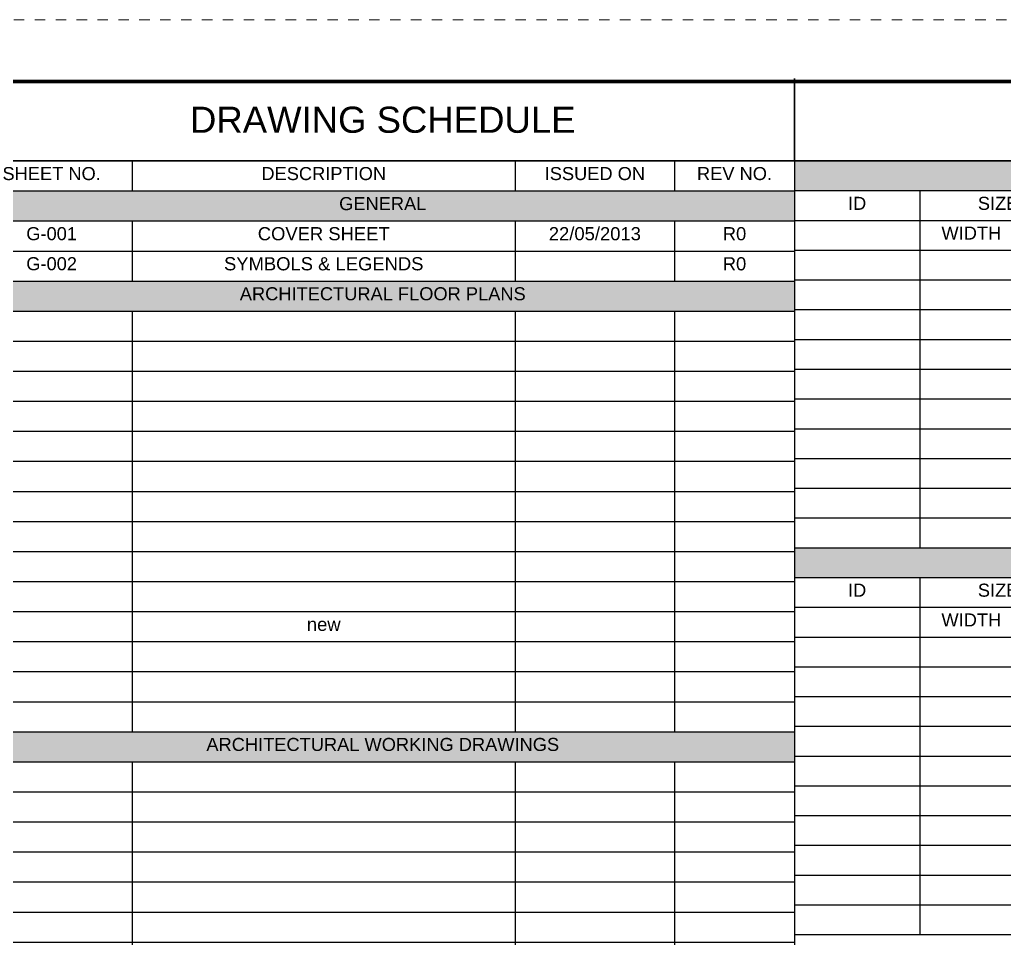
# Paper-space layout 'Symbols A0' of a CAD drawing. Header units: inches. Extents: x 0 to 46.6, y 0 to 35.5.
# Drawn here: x 27.73 to 37.15, y 26.72 to 35.51 of the extents above; entities that cross this region are included whole.
import ezdxf
from ezdxf.enums import TextEntityAlignment as Align

# ---------------------------------------------------------------- set-up
doc = ezdxf.new("R2010")
doc.units = ezdxf.units.IN
doc.linetypes.add('DASHDOT', pattern=[1, 0.5, -0.25, 0, -0.25])
doc.layers.add('G-ANNO-REFR', color=253, linetype='DASHDOT', lineweight=5, plot=False)
for name, color, linetype, lineweight in [('G-ANNO-TEXT', 3, 'Continuous', 15), ('G-ANNO-TTLB', 7, 'Continuous', 50), ('G-PAPR-MEDM', 6, 'Continuous', 30), ('G-PAPR-THCK', 4, 'Continuous', 100)]:
    doc.layers.add(name, color=color, linetype=linetype, lineweight=lineweight)
doc.styles.add('LLARGE', font='arial.ttf', dxfattribs={"height": 0.25})
doc.styles.add('MEDIUM', font='arial.ttf', dxfattribs={"height": 0.125})
doc.styles.add('NOTES', font='arial.ttf', dxfattribs={"height": 2})
doc.styles.add('SUB-TITLE', font='swisscb.ttf')
doc.styles.add('SUB-TITLE-2', font='swissc.ttf')
doc.styles.add('TITLE', font='swisscb.ttf')

# ---------------------------------------------------------------- blocks, each defined once
blk = doc.blocks.new('*T133')
at = {"layer": 'G-PAPR-MEDM', "color": 0, "linetype": 'ByBlock', "lineweight": -2, "transparency": 16777216}
for p, q in [((0, 0), (7.88, 0)), ((0, 0), (0, -0.2876)), ((1.5429, 0), (1.5429, -0.2876)), ((5.2077, 0), (5.2077, -0.2876)), ((6.7318, 0), (6.7318, -0.2876)), ((7.88, 0), (7.88, -15.8191)), ((0, -0.5752), (7.88, -0.5752)), ((0, -0.5752), (0, -1.1505)), ((1.5429, -0.5752), (1.5429, -1.1505)), ((5.2077, -0.5752), (5.2077, -1.1505)), ((6.7318, -0.5752), (6.7318, -1.1505)), ((0, -0.8629), (7.88, -0.8629)), ((0, -1.4381), (7.88, -1.4381)), ((0, -1.4381), (0, -5.4648)), ((1.5429, -1.4381), (1.5429, -5.4648)), ((5.2077, -1.4381), (5.2077, -5.4648)), ((6.7318, -1.4381), (6.7318, -5.4648)), ((0, -1.7257), (7.88, -1.7257)), ((0, -2.0133), (7.88, -2.0133)), ((0, -2.301), (7.88, -2.301)), ((0, -2.5886), (7.88, -2.5886)), ((0, -2.8762), (7.88, -2.8762)), ((0, -3.1638), (7.88, -3.1638)), ((0, -3.4514), (7.88, -3.4514)), ((0, -3.7391), (7.88, -3.7391)), ((0, -4.0267), (7.88, -4.0267)), ((0, -4.3143), (7.88, -4.3143)), ((0, -4.6019), (7.88, -4.6019)), ((0, -4.8895), (7.88, -4.8895)), ((0, -5.1772), (7.88, -5.1772)), ((0, -5.7524), (7.88, -5.7524)), ((0, -5.7524), (0, -9.7791)), ((1.5429, -5.7524), (1.5429, -9.7791)), ((5.2077, -5.7524), (5.2077, -9.7791)), ((6.7318, -5.7524), (6.7318, -9.7791)), ((0, -6.04), (7.88, -6.04)), ((0, -6.3276), (7.88, -6.3276)), ((0, -6.6153), (7.88, -6.6153)), ((0, -6.9029), (7.88, -6.9029)), ((0, -7.1905), (7.88, -7.1905)), ((0, -7.4781), (7.88, -7.4781)), ((0, -7.7657), (7.88, -7.7657)), ((0, -8.0534), (7.88, -8.0534)), ((0, -8.341), (7.88, -8.341)), ((0, -8.6286), (7.88, -8.6286)), ((0, -8.9162), (7.88, -8.9162)), ((0, -9.2038), (7.88, -9.2038)), ((0, -9.4915), (7.88, -9.4915)), ((0, -10.0667), (7.88, -10.0667)), ((0, -10.0667), (0, -13.2305)), ((1.5429, -10.0667), (1.5429, -13.2305)), ((5.2077, -10.0667), (5.2077, -13.2305)), ((6.7318, -10.0667), (6.7318, -13.2305)), ((0, -10.3543), (7.88, -10.3543)), ((0, -10.6419), (7.88, -10.6419)), ((0, -10.9296), (7.88, -10.9296)), ((0, -11.2172), (7.88, -11.2172)), ((0, -11.5048), (7.88, -11.5048)), ((0, -11.7924), (7.88, -11.7924)), ((0, -12.08), (7.88, -12.08)), ((0, -12.3677), (7.88, -12.3677)), ((0, -12.6553), (7.88, -12.6553)), ((0, -12.9429), (7.88, -12.9429)), ((0, -13.5181), (7.88, -13.5181)), ((0, -13.5181), (0, -15.8191)), ((1.5429, -13.5181), (1.5429, -15.8191)), ((5.2077, -13.5181), (5.2077, -15.8191)), ((6.7318, -13.5181), (6.7318, -15.8191)), ((0, -13.8058), (7.88, -13.8058)), ((0, -14.0934), (7.88, -14.0934)), ((0, -14.381), (7.88, -14.381)), ((0, -14.6686), (7.88, -14.6686)), ((0, -14.9562), (7.88, -14.9562)), ((0, -15.2439), (7.88, -15.2439)), ((0, -15.5315), (7.88, -15.5315)), ((0, -15.8191), (7.88, -15.8191))]:
    blk.add_line(p, q, dxfattribs=at)
at = {"layer": 'G-PAPR-MEDM', "color": 7, "linetype": 'ByBlock', "lineweight": -2, "transparency": 16777216}
for p, q in [((0, -0.2876), (7.88, -0.2876)), ((0, -0.2876), (0, -0.5752)), ((0, -1.1505), (7.88, -1.1505)), ((0, -1.1505), (0, -1.4381)), ((0, -5.4648), (7.88, -5.4648)), ((0, -5.4648), (0, -5.7524)), ((0, -9.7791), (7.88, -9.7791)), ((0, -9.7791), (0, -10.0667)), ((0, -13.2305), (7.88, -13.2305)), ((0, -13.2305), (0, -13.5181))]:
    blk.add_line(p, q, dxfattribs=at)
at = {"layer": 'G-PAPR-MEDM', "color": 9, "transparency": 16777216}
for points in [[(0, -0.2876), (0, -0.5752), (7.88, -0.2876), (7.88, -0.5752)], [(0, -1.1505), (0, -1.4381), (7.88, -1.1505), (7.88, -1.4381)], [(0, -5.4648), (0, -5.7524), (7.88, -5.4648), (7.88, -5.7524)], [(0, -9.7791), (0, -10.0667), (7.88, -9.7791), (7.88, -10.0667)], [(0, -13.2305), (0, -13.5181), (7.88, -13.2305), (7.88, -13.5181)]]:
    blk.add_solid(points, dxfattribs=at)
at = {"layer": 'G-PAPR-MEDM', "color": 7, "transparency": 16777216, "attachment_point": 2, "style": 'MEDIUM'}
for s, insert, char_height, width in [('{\\fArial|b0|i0|c0;SHEET NO.', (0.7714, -0.0591), 0.125, 1.424668), ('{\\fArial|b0|i0|c0;DESCRIPTION', (3.3753, -0.0591), 0.125, 3.546605), ('{\\fArial|b0|i0|c0;ISSUED ON', (5.9697, -0.0591), 0.125, 1.405901), ('{\\fArial|b0|i0|c0;REV NO.', (7.3059, -0.0591), 0.125, 1.030027), ('{\\fArial|b0|i0|c0;GENERAL', (3.94, -0.3467), 0.125, 7.7618), ('{\\fArial|b0|i0|c0;G-001', (0.7714, -0.6343), 0.125, 1.424668), ('{\\fArial|b0|i0|c0;COVER SHEET', (3.3753, -0.6343), 0.12608, 3.546605), ('{\\fArial|b0|i0|c0;22/05/2013', (5.9697, -0.6343), 0.12608, 1.405901), ('{\\fArial|b0|i0|c0;R0', (7.3059, -0.6343), 0.12608, 1.030027), ('{\\fArial|b0|i0|c0;G-002', (0.7714, -0.922), 0.125, 1.424668), ('{\\fArial|b0|i0|c0;SYMBOLS & LEGENDS', (3.3753, -0.922), 0.12608, 3.546605), ('{\\fArial|b0|i0|c0;', (5.9697, -0.922), 0.12608, 1.405901), ('{\\fArial|b0|i0|c0;R0', (7.3059, -0.922), 0.12608, 1.030027), ('{\\fArial|b0|i0|c0;ARCHITECTURAL FLOOR PLANS', (3.94, -1.2096), 0.125, 7.7618), ('{\\fArial|b0|i0|c0;', (0.7714, -1.4972), 0.125, 1.424668), ('{\\fArial|b0|i0|c0;', (3.3753, -1.4972), 0.12608, 3.546605), ('{\\fArial|b0|i0|c0;', (5.9697, -1.4972), 0.12608, 1.405901), ('{\\fArial|b0|i0|c0;', (7.3059, -1.4972), 0.12608, 1.030027), ('{\\fArial|b0|i0|c0;', (0.7714, -1.7848), 0.125, 1.424668), ('{\\fArial|b0|i0|c0;', (3.3753, -1.7848), 0.12608, 3.546605), ('{\\fArial|b0|i0|c0;', (5.9697, -1.7848), 0.12608, 1.405901), ('{\\fArial|b0|i0|c0;', (7.3059, -1.7848), 0.12608, 1.030027), ('{\\fArial|b0|i0|c0;', (0.7714, -2.0724), 0.125, 1.424668), ('{\\fArial|b0|i0|c0;', (3.3753, -2.0724), 0.12608, 3.546605), ('{\\fArial|b0|i0|c0;', (5.9697, -2.0724), 0.12608, 1.405901), ('{\\fArial|b0|i0|c0;', (7.3059, -2.0724), 0.12608, 1.030027), ('{\\fArial|b0|i0|c0;', (0.7714, -2.3601), 0.125, 1.424668), ('{\\fArial|b0|i0|c0;', (3.3753, -2.3601), 0.12608, 3.546605), ('{\\fArial|b0|i0|c0;', (5.9697, -2.3601), 0.12608, 1.405901), ('{\\fArial|b0|i0|c0;', (7.3059, -2.3601), 0.12608, 1.030027), ('{\\fArial|b0|i0|c0;', (0.7714, -2.6477), 0.125, 1.424668), ('{\\fArial|b0|i0|c0;', (3.3753, -2.6477), 0.12608, 3.546605), ('{\\fArial|b0|i0|c0;', (5.9697, -2.6477), 0.12608, 1.405901), ('{\\fArial|b0|i0|c0;', (7.3059, -2.6477), 0.12608, 1.030027), ('{\\fArial|b0|i0|c0;', (0.7714, -2.9353), 0.125, 1.424668), ('{\\fArial|b0|i0|c0;', (3.3753, -2.9353), 0.12608, 3.546605), ('{\\fArial|b0|i0|c0;', (5.9697, -2.9353), 0.12608, 1.405901), ('{\\fArial|b0|i0|c0;', (7.3059, -2.9353), 0.12608, 1.030027), ('{\\fArial|b0|i0|c0;', (0.7714, -3.2229), 0.125, 1.424668), ('{\\fArial|b0|i0|c0;', (3.3753, -3.2229), 0.12608, 3.546605), ('{\\fArial|b0|i0|c0;', (5.9697, -3.2229), 0.12608, 1.405901), ('{\\fArial|b0|i0|c0;', (7.3059, -3.2229), 0.12608, 1.030027), ('{\\fArial|b0|i0|c0;', (0.7714, -3.5105), 0.125, 1.424668), ('{\\fArial|b0|i0|c0;', (3.3753, -3.5105), 0.12608, 3.546605), ('{\\fArial|b0|i0|c0;', (5.9697, -3.5105), 0.12608, 1.405901), ('{\\fArial|b0|i0|c0;', (7.3059, -3.5105), 0.12608, 1.030027), ('{\\fArial|b0|i0|c0;', (0.7714, -3.7982), 0.125, 1.424668), ('{\\fArial|b0|i0|c0;', (3.3753, -3.7982), 0.12608, 3.546605), ('{\\fArial|b0|i0|c0;', (5.9697, -3.7982), 0.12608, 1.405901), ('{\\fArial|b0|i0|c0;', (7.3059, -3.7982), 0.12608, 1.030027), ('{\\fArial|b0|i0|c0;', (0.7714, -4.0858), 0.125, 1.424668), ('{\\fArial|b0|i0|c0;', (3.3753, -4.0858), 0.12608, 3.546605), ('{\\fArial|b0|i0|c0;', (5.9697, -4.0858), 0.12608, 1.405901), ('{\\fArial|b0|i0|c0;', (7.3059, -4.0858), 0.12608, 1.030027), ('{\\fArial|b0|i0|c0;', (0.7714, -4.3734), 0.125, 1.424668), ('{\\fArial|b0|i0|c0;new', (3.3753, -4.3734), 0.12608, 3.546605), ('{\\fArial|b0|i0|c0;', (5.9697, -4.3734), 0.12608, 1.405901), ('{\\fArial|b0|i0|c0;', (7.3059, -4.3734), 0.12608, 1.030027), ('{\\fArial|b0|i0|c0;', (0.7714, -4.661), 0.125, 1.424668), ('{\\fArial|b0|i0|c0;', (3.3753, -4.661), 0.12608, 3.546605), ('{\\fArial|b0|i0|c0;', (5.9697, -4.661), 0.12608, 1.405901), ('{\\fArial|b0|i0|c0;', (7.3059, -4.661), 0.12608, 1.030027), ('{\\fArial|b0|i0|c0;', (0.7714, -4.9486), 0.125, 1.424668), ('{\\fArial|b0|i0|c0;', (3.3753, -4.9486), 0.12608, 3.546605), ('{\\fArial|b0|i0|c0;', (5.9697, -4.9486), 0.12608, 1.405901), ('{\\fArial|b0|i0|c0;', (7.3059, -4.9486), 0.12608, 1.030027), ('{\\fArial|b0|i0|c0;', (0.7714, -5.2363), 0.125, 1.424668), ('{\\fArial|b0|i0|c0;', (3.3753, -5.2363), 0.125, 3.546605), ('{\\fArial|b0|i0|c0;', (5.9697, -5.2363), 0.125, 1.405901), ('{\\fArial|b0|i0|c0;', (7.3059, -5.2363), 0.125, 1.030027), ('{\\fArial|b0|i0|c0;ARCHITECTURAL WORKING DRAWINGS', (3.94, -5.5239), 0.125, 7.7618), ('{\\fArial|b0|i0|c0;', (0.7714, -5.8115), 0.125, 1.424668), ('{\\fArial|b0|i0|c0;', (3.3753, -5.8115), 0.12608, 3.546605), ('{\\fArial|b0|i0|c0;', (5.9697, -5.8115), 0.12608, 1.405901), ('{\\fArial|b0|i0|c0;', (7.3059, -5.8115), 0.12608, 1.030027), ('{\\fArial|b0|i0|c0;', (0.7714, -6.0991), 0.125, 1.424668), ('{\\fArial|b0|i0|c0;', (3.3753, -6.0991), 0.12608, 3.546605), ('{\\fArial|b0|i0|c0;', (5.9697, -6.0991), 0.12608, 1.405901), ('{\\fArial|b0|i0|c0;', (7.3059, -6.0991), 0.12608, 1.030027), ('{\\fArial|b0|i0|c0;', (0.7714, -6.3867), 0.125, 1.424668), ('{\\fArial|b0|i0|c0;', (3.3753, -6.3867), 0.12608, 3.546605), ('{\\fArial|b0|i0|c0;', (5.9697, -6.3867), 0.12608, 1.405901), ('{\\fArial|b0|i0|c0;', (7.3059, -6.3867), 0.12608, 1.030027), ('{\\fArial|b0|i0|c0;', (0.7714, -6.6744), 0.125, 1.424668), ('{\\fArial|b0|i0|c0;', (3.3753, -6.6744), 0.12608, 3.546605), ('{\\fArial|b0|i0|c0;', (5.9697, -6.6744), 0.12608, 1.405901), ('{\\fArial|b0|i0|c0;', (7.3059, -6.6744), 0.12608, 1.030027), ('{\\fArial|b0|i0|c0;', (0.7714, -6.962), 0.125, 1.424668), ('{\\fArial|b0|i0|c0;', (3.3753, -6.962), 0.12608, 3.546605), ('{\\fArial|b0|i0|c0;', (5.9697, -6.962), 0.12608, 1.405901), ('{\\fArial|b0|i0|c0;', (7.3059, -6.962), 0.12608, 1.030027), ('{\\fArial|b0|i0|c0;', (0.7714, -7.2496), 0.125, 1.424668), ('{\\fArial|b0|i0|c0;', (3.3753, -7.2496), 0.12608, 3.546605), ('{\\fArial|b0|i0|c0;', (5.9697, -7.2496), 0.12608, 1.405901), ('{\\fArial|b0|i0|c0;', (7.3059, -7.2496), 0.12608, 1.030027), ('{\\fArial|b0|i0|c0;', (0.7714, -7.5372), 0.125, 1.424668), ('{\\fArial|b0|i0|c0;', (3.3753, -7.5372), 0.12608, 3.546605), ('{\\fArial|b0|i0|c0;', (5.9697, -7.5372), 0.12608, 1.405901), ('{\\fArial|b0|i0|c0;', (7.3059, -7.5372), 0.12608, 1.030027), ('{\\fArial|b0|i0|c0;', (0.7714, -7.8248), 0.125, 1.424668), ('{\\fArial|b0|i0|c0;', (3.3753, -7.8248), 0.12608, 3.546605), ('{\\fArial|b0|i0|c0;', (5.9697, -7.8248), 0.12608, 1.405901), ('{\\fArial|b0|i0|c0;', (7.3059, -7.8248), 0.12608, 1.030027), ('{\\fArial|b0|i0|c0;', (0.7714, -8.1125), 0.125, 1.424668), ('{\\fArial|b0|i0|c0;', (3.3753, -8.1125), 0.12608, 3.546605), ('{\\fArial|b0|i0|c0;', (5.9697, -8.1125), 0.12608, 1.405901), ('{\\fArial|b0|i0|c0;', (7.3059, -8.1125), 0.12608, 1.030027), ('{\\fArial|b0|i0|c0;', (0.7714, -8.4001), 0.125, 1.424668), ('{\\fArial|b0|i0|c0;', (3.3753, -8.4001), 0.12608, 3.546605), ('{\\fArial|b0|i0|c0;', (5.9697, -8.4001), 0.12608, 1.405901), ('{\\fArial|b0|i0|c0;', (7.3059, -8.4001), 0.12608, 1.030027), ('{\\fArial|b0|i0|c0;', (0.7714, -8.6877), 0.125, 1.424668), ('{\\fArial|b0|i0|c0;', (3.3753, -8.6877), 0.12608, 3.546605), ('{\\fArial|b0|i0|c0;', (5.9697, -8.6877), 0.12608, 1.405901), ('{\\fArial|b0|i0|c0;', (7.3059, -8.6877), 0.12608, 1.030027), ('{\\fArial|b0|i0|c0;', (0.7714, -8.9753), 0.125, 1.424668), ('{\\fArial|b0|i0|c0;', (3.3753, -8.9753), 0.12608, 3.546605), ('{\\fArial|b0|i0|c0;', (5.9697, -8.9753), 0.12608, 1.405901), ('{\\fArial|b0|i0|c0;', (7.3059, -8.9753), 0.12608, 1.030027), ('{\\fArial|b0|i0|c0;', (0.7714, -9.2629), 0.125, 1.424668), ('{\\fArial|b0|i0|c0;', (3.3753, -9.2629), 0.12608, 3.546605), ('{\\fArial|b0|i0|c0;', (5.9697, -9.2629), 0.12608, 1.405901), ('{\\fArial|b0|i0|c0;', (7.3059, -9.2629), 0.12608, 1.030027), ('{\\fArial|b0|i0|c0;', (0.7714, -9.5506), 0.125, 1.424668), ('{\\fArial|b0|i0|c0;', (3.3753, -9.5506), 0.125, 3.546605), ('{\\fArial|b0|i0|c0;', (5.9697, -9.5506), 0.125, 1.405901), ('{\\fArial|b0|i0|c0;', (7.3059, -9.5506), 0.125, 1.030027), ('{\\fArial|b0|i0|c0;ARCHITECTURAL ELEVATIONS / SECTIONS', (3.94, -9.8382), 0.125, 7.7618), ('{\\fArial|b0|i0|c0;', (0.7714, -10.1258), 0.125, 1.424668), ('{\\fArial|b0|i0|c0;', (3.3753, -10.1258), 0.12608, 3.546605), ('{\\fArial|b0|i0|c0;', (5.9697, -10.1258), 0.12608, 1.405901), ('{\\fArial|b0|i0|c0;', (7.3059, -10.1258), 0.12608, 1.030027), ('{\\fArial|b0|i0|c0;', (0.7714, -10.4134), 0.125, 1.424668), ('{\\fArial|b0|i0|c0;', (3.3753, -10.4134), 0.12608, 3.546605), ('{\\fArial|b0|i0|c0;', (5.9697, -10.4134), 0.12608, 1.405901), ('{\\fArial|b0|i0|c0;', (7.3059, -10.4134), 0.12608, 1.030027), ('{\\fArial|b0|i0|c0;', (0.7714, -10.701), 0.125, 1.424668), ('{\\fArial|b0|i0|c0;', (3.3753, -10.701), 0.12608, 3.546605), ('{\\fArial|b0|i0|c0;', (5.9697, -10.701), 0.12608, 1.405901), ('{\\fArial|b0|i0|c0;', (7.3059, -10.701), 0.12608, 1.030027), ('{\\fArial|b0|i0|c0;', (0.7714, -10.9887), 0.125, 1.424668), ('{\\fArial|b0|i0|c0;', (3.3753, -10.9887), 0.12608, 3.546605), ('{\\fArial|b0|i0|c0;', (5.9697, -10.9887), 0.12608, 1.405901), ('{\\fArial|b0|i0|c0;', (7.3059, -10.9887), 0.12608, 1.030027), ('{\\fArial|b0|i0|c0;', (0.7714, -11.2763), 0.125, 1.424668), ('{\\fArial|b0|i0|c0;', (3.3753, -11.2763), 0.12608, 3.546605), ('{\\fArial|b0|i0|c0;', (5.9697, -11.2763), 0.12608, 1.405901), ('{\\fArial|b0|i0|c0;', (7.3059, -11.2763), 0.12608, 1.030027), ('{\\fArial|b0|i0|c0;', (0.7714, -11.5639), 0.125, 1.424668), ('{\\fArial|b0|i0|c0;', (3.3753, -11.5639), 0.12608, 3.546605), ('{\\fArial|b0|i0|c0;', (5.9697, -11.5639), 0.12608, 1.405901), ('{\\fArial|b0|i0|c0;', (7.3059, -11.5639), 0.12608, 1.030027), ('{\\fArial|b0|i0|c0;', (0.7714, -11.8515), 0.125, 1.424668), ('{\\fArial|b0|i0|c0;', (3.3753, -11.8515), 0.12608, 3.546605), ('{\\fArial|b0|i0|c0;', (5.9697, -11.8515), 0.12608, 1.405901), ('{\\fArial|b0|i0|c0;', (7.3059, -11.8515), 0.12608, 1.030027), ('{\\fArial|b0|i0|c0;', (0.7714, -12.1391), 0.125, 1.424668), ('{\\fArial|b0|i0|c0;', (3.3753, -12.1391), 0.12608, 3.546605), ('{\\fArial|b0|i0|c0;', (5.9697, -12.1391), 0.12608, 1.405901), ('{\\fArial|b0|i0|c0;', (7.3059, -12.1391), 0.12608, 1.030027), ('{\\fArial|b0|i0|c0;', (0.7714, -12.4268), 0.125, 1.424668), ('{\\fArial|b0|i0|c0;', (3.3753, -12.4268), 0.12608, 3.546605), ('{\\fArial|b0|i0|c0;', (5.9697, -12.4268), 0.12608, 1.405901), ('{\\fArial|b0|i0|c0;', (7.3059, -12.4268), 0.12608, 1.030027), ('{\\fArial|b0|i0|c0;', (0.7714, -12.7144), 0.125, 1.424668), ('{\\fArial|b0|i0|c0;', (3.3753, -12.7144), 0.12608, 3.546605), ('{\\fArial|b0|i0|c0;', (5.9697, -12.7144), 0.12608, 1.405901), ('{\\fArial|b0|i0|c0;', (7.3059, -12.7144), 0.12608, 1.030027), ('{\\fArial|b0|i0|c0;', (0.7714, -13.002), 0.125, 1.424668), ('{\\fArial|b0|i0|c0;', (3.3753, -13.002), 0.125, 3.546605), ('{\\fArial|b0|i0|c0;', (5.9697, -13.002), 0.125, 1.405901), ('{\\fArial|b0|i0|c0;', (7.3059, -13.002), 0.125, 1.030027), ('{\\fArial|b0|i0|c0;ARCHITECTURAL DETAILS', (3.94, -13.2896), 0.125, 7.7618), ('{\\fArial|b0|i0|c0;', (0.7714, -13.5772), 0.125, 1.424668), ('{\\fArial|b0|i0|c0;', (3.3753, -13.5772), 0.12608, 3.546605), ('{\\fArial|b0|i0|c0;', (5.9697, -13.5772), 0.12608, 1.405901), ('{\\fArial|b0|i0|c0;', (7.3059, -13.5772), 0.12608, 1.030027), ('{\\fArial|b0|i0|c0;', (0.7714, -13.8649), 0.125, 1.424668), ('{\\fArial|b0|i0|c0;', (3.3753, -13.8649), 0.12608, 3.546605), ('{\\fArial|b0|i0|c0;', (5.9697, -13.8649), 0.12608, 1.405901), ('{\\fArial|b0|i0|c0;', (7.3059, -13.8649), 0.12608, 1.030027), ('{\\fArial|b0|i0|c0;', (0.7714, -14.1525), 0.125, 1.424668), ('{\\fArial|b0|i0|c0;', (3.3753, -14.1525), 0.12608, 3.546605), ('{\\fArial|b0|i0|c0;', (5.9697, -14.1525), 0.12608, 1.405901), ('{\\fArial|b0|i0|c0;', (7.3059, -14.1525), 0.12608, 1.030027), ('{\\fArial|b0|i0|c0;', (0.7714, -14.4401), 0.125, 1.424668), ('{\\fArial|b0|i0|c0;', (3.3753, -14.4401), 0.12608, 3.546605), ('{\\fArial|b0|i0|c0;', (5.9697, -14.4401), 0.12608, 1.405901), ('{\\fArial|b0|i0|c0;', (7.3059, -14.4401), 0.12608, 1.030027), ('{\\fArial|b0|i0|c0;', (0.7714, -14.7277), 0.125, 1.424668), ('{\\fArial|b0|i0|c0;', (3.3753, -14.7277), 0.12608, 3.546605), ('{\\fArial|b0|i0|c0;', (5.9697, -14.7277), 0.12608, 1.405901), ('{\\fArial|b0|i0|c0;', (7.3059, -14.7277), 0.12608, 1.030027), ('{\\fArial|b0|i0|c0;', (0.7714, -15.0153), 0.125, 1.424668), ('{\\fArial|b0|i0|c0;', (3.3753, -15.0153), 0.12608, 3.546605), ('{\\fArial|b0|i0|c0;', (5.9697, -15.0153), 0.12608, 1.405901), ('{\\fArial|b0|i0|c0;', (7.3059, -15.0153), 0.12608, 1.030027), ('{\\fArial|b0|i0|c0;', (0.7714, -15.303), 0.125, 1.424668), ('{\\fArial|b0|i0|c0;', (3.3753, -15.303), 0.12608, 3.546605), ('{\\fArial|b0|i0|c0;', (5.9697, -15.303), 0.12608, 1.405901), ('{\\fArial|b0|i0|c0;', (7.3059, -15.303), 0.12608, 1.030027), ('{\\fArial|b0|i0|c0;', (0.7714, -15.5906), 0.125, 1.424668), ('{\\fArial|b0|i0|c0;', (3.3753, -15.5906), 0.12608, 3.546605), ('{\\fArial|b0|i0|c0;', (5.9697, -15.5906), 0.12608, 1.405901), ('{\\fArial|b0|i0|c0;', (7.3059, -15.5906), 0.12608, 1.030027)]:
    blk.add_mtext(s, dxfattribs=dict(at, insert=insert, char_height=char_height, width=width))
blk = doc.blocks.new('*T134')
at = {"layer": 'G-PAPR-MEDM', "color": 7, "linetype": 'ByBlock', "lineweight": -2, "transparency": 16777216}
for p, q in [((0, 0), (7.88, 0)), ((0, 0), (0, -0.2849)), ((0, -3.7033), (7.88, -3.7033)), ((0, -3.7033), (0, -3.9881))]:
    blk.add_line(p, q, dxfattribs=at)
at = {"layer": 'G-PAPR-MEDM', "linetype": 'ByBlock', "lineweight": -2, "transparency": 16777216}
blk.add_line((7.88, 0), (7.88, -0.2849), dxfattribs=at)
at = {"layer": 'G-PAPR-MEDM', "color": 0, "linetype": 'ByBlock', "lineweight": -2, "transparency": 16777216}
for p, q in [((0, -0.2849), (7.88, -0.2849)), ((0, -0.2849), (0, -3.7033)), ((1.1985, -0.2849), (1.1985, -3.7033)), ((3.1546, -0.2849), (3.1546, -3.7033)), ((4.3167, -0.2849), (4.3167, -3.7033)), ((7.88, -0.2849), (7.88, -7.4065)), ((0, -0.5697), (7.88, -0.5697)), ((2.1862, -0.5697), (2.1862, -3.7033)), ((0, -0.8546), (7.88, -0.8546)), ((0, -1.1395), (7.88, -1.1395)), ((0, -1.4243), (7.88, -1.4243)), ((0, -1.7092), (7.88, -1.7092)), ((0, -1.9941), (7.88, -1.9941)), ((0, -2.2789), (7.88, -2.2789)), ((0, -2.5638), (7.88, -2.5638)), ((0, -2.8487), (7.88, -2.8487)), ((0, -3.1335), (7.88, -3.1335)), ((0, -3.4184), (7.88, -3.4184)), ((0, -3.9881), (7.88, -3.9881)), ((0, -3.9881), (0, -7.4065)), ((1.1985, -3.9881), (1.1985, -7.4065)), ((3.1546, -3.9881), (3.1546, -7.4065)), ((4.3167, -3.9881), (4.3167, -7.4065)), ((0, -4.273), (7.88, -4.273)), ((2.1862, -4.273), (2.1862, -7.4065)), ((0, -4.5579), (7.88, -4.5579)), ((0, -4.8427), (7.88, -4.8427)), ((0, -5.1276), (7.88, -5.1276)), ((0, -5.4125), (7.88, -5.4125)), ((0, -5.6973), (7.88, -5.6973)), ((0, -5.9822), (7.88, -5.9822)), ((0, -6.2671), (7.88, -6.2671)), ((0, -6.5519), (7.88, -6.5519)), ((0, -6.8368), (7.88, -6.8368)), ((0, -7.1217), (7.88, -7.1217)), ((0, -7.4065), (7.88, -7.4065))]:
    blk.add_line(p, q, dxfattribs=at)
at = {"layer": 'G-PAPR-MEDM', "color": 9, "transparency": 16777216}
for points in [[(0, 0), (0, -0.2849), (7.88, 0), (7.88, -0.2849)], [(0, -3.7033), (0, -3.9881), (7.88, -3.7033), (7.88, -3.9881)]]:
    blk.add_solid(points, dxfattribs=at)
at = {"layer": 'G-PAPR-MEDM', "color": 7, "transparency": 16777216, "attachment_point": 2, "style": 'MEDIUM'}
for s, insert, char_height, width in [('{\\fArial|b0|i0|c0;DOORS', (3.94, -0.0591), 0.125, 7.7618), ('{\\fArial|b0|i0|c0;ID', (0.5992, -0.344), 0.125, 1.080264), ('{\\fArial|b0|i0|c0;SIZE (mm)', (2.1765, -0.344), 0.125, 1.83795), ('{\\fArial|b0|i0|c0;MATERIAL', (3.7356, -0.344), 0.125, 1.043845), ('{\\fArial|b0|i0|c0;TYPE', (6.0983, -0.344), 0.125, 3.445141), ('{\\fArial|b0|i0|c0;', (0.5992, -0.6288), 0.125, 1.080264), ('{\\fArial|b0|i0|c0;WIDTH', (1.6923, -0.6288), 0.125, 0.869558), ('{\\fArial|b0|i0|c0;HEIGHT', (2.6704, -0.6288), 0.125, 0.850192), ('{\\fArial|b0|i0|c0;', (3.7356, -0.6288), 0.125, 1.043845), ('{\\fArial|b0|i0|c0;', (6.0983, -0.6288), 0.125, 3.445141), ('{\\fArial|b0|i0|c0;', (0.5992, -0.9137), 0.125, 1.080264), ('{\\fArial|b0|i0|c0;', (1.6923, -0.9137), 0.12608, 0.869558), ('{\\fArial|b0|i0|c0;', (2.6704, -0.9137), 0.12608, 0.850192), ('{\\fArial|b0|i0|c0;', (3.7356, -0.9137), 0.12608, 1.043845), ('{\\fArial|b0|i0|c0;', (6.0983, -0.9137), 0.12608, 3.445141), ('{\\fArial|b0|i0|c0;', (0.5992, -1.1986), 0.125, 1.080264), ('{\\fArial|b0|i0|c0;', (1.6923, -1.1986), 0.12608, 0.869558), ('{\\fArial|b0|i0|c0;', (2.6704, -1.1986), 0.12608, 0.850192), ('{\\fArial|b0|i0|c0;', (3.7356, -1.1986), 0.12608, 1.043845), ('{\\fArial|b0|i0|c0;', (6.0983, -1.1986), 0.12608, 3.445141), ('{\\fArial|b0|i0|c0;', (0.5992, -1.4834), 0.125, 1.080264), ('{\\fArial|b0|i0|c0;', (1.6923, -1.4834), 0.12608, 0.869558), ('{\\fArial|b0|i0|c0;', (2.6704, -1.4834), 0.12608, 0.850192), ('{\\fArial|b0|i0|c0;', (3.7356, -1.4834), 0.12608, 1.043845), ('{\\fArial|b0|i0|c0;', (6.0983, -1.4834), 0.12608, 3.445141), ('{\\fArial|b0|i0|c0;', (0.5992, -1.7683), 0.125, 1.080264), ('{\\fArial|b0|i0|c0;', (1.6923, -1.7683), 0.12608, 0.869558), ('{\\fArial|b0|i0|c0;', (2.6704, -1.7683), 0.12608, 0.850192), ('{\\fArial|b0|i0|c0;', (3.7356, -1.7683), 0.12608, 1.043845), ('{\\fArial|b0|i0|c0;', (6.0983, -1.7683), 0.12608, 3.445141), ('{\\fArial|b0|i0|c0;', (0.5992, -2.0532), 0.125, 1.080264), ('{\\fArial|b0|i0|c0;', (1.6923, -2.0532), 0.12608, 0.869558), ('{\\fArial|b0|i0|c0;', (2.6704, -2.0532), 0.12608, 0.850192), ('{\\fArial|b0|i0|c0;', (3.7356, -2.0532), 0.12608, 1.043845), ('{\\fArial|b0|i0|c0;', (6.0983, -2.0532), 0.12608, 3.445141), ('{\\fArial|b0|i0|c0;', (0.5992, -2.338), 0.125, 1.080264), ('{\\fArial|b0|i0|c0;', (1.6923, -2.338), 0.12608, 0.869558), ('{\\fArial|b0|i0|c0;', (2.6704, -2.338), 0.12608, 0.850192), ('{\\fArial|b0|i0|c0;', (3.7356, -2.338), 0.12608, 1.043845), ('{\\fArial|b0|i0|c0;', (6.0983, -2.338), 0.12608, 3.445141), ('{\\fArial|b0|i0|c0;', (0.5992, -2.6229), 0.125, 1.080264), ('{\\fArial|b0|i0|c0;', (1.6923, -2.6229), 0.12608, 0.869558), ('{\\fArial|b0|i0|c0;', (2.6704, -2.6229), 0.12608, 0.850192), ('{\\fArial|b0|i0|c0;', (3.7356, -2.6229), 0.12608, 1.043845), ('{\\fArial|b0|i0|c0;', (6.0983, -2.6229), 0.12608, 3.445141), ('{\\fArial|b0|i0|c0;', (0.5992, -2.9078), 0.125, 1.080264), ('{\\fArial|b0|i0|c0;', (1.6923, -2.9078), 0.12608, 0.869558), ('{\\fArial|b0|i0|c0;', (2.6704, -2.9078), 0.12608, 0.850192), ('{\\fArial|b0|i0|c0;', (3.7356, -2.9078), 0.12608, 1.043845), ('{\\fArial|b0|i0|c0;', (6.0983, -2.9078), 0.12608, 3.445141), ('{\\fArial|b0|i0|c0;', (0.5992, -3.1926), 0.125, 1.080264), ('{\\fArial|b0|i0|c0;', (1.6923, -3.1926), 0.12608, 0.869558), ('{\\fArial|b0|i0|c0;', (2.6704, -3.1926), 0.12608, 0.850192), ('{\\fArial|b0|i0|c0;', (3.7356, -3.1926), 0.12608, 1.043845), ('{\\fArial|b0|i0|c0;', (6.0983, -3.1926), 0.12608, 3.445141), ('{\\fArial|b0|i0|c0;', (0.5992, -3.4775), 0.125, 1.080264), ('{\\fArial|b0|i0|c0;', (1.6923, -3.4775), 0.12608, 0.869558), ('{\\fArial|b0|i0|c0;', (2.6704, -3.4775), 0.12608, 0.850192), ('{\\fArial|b0|i0|c0;', (3.7356, -3.4775), 0.12608, 1.043845), ('{\\fArial|b0|i0|c0;', (6.0983, -3.4775), 0.12608, 3.445141), ('{\\fArial|b0|i0|c0;WINDOWS', (3.94, -3.7624), 0.125, 7.7618), ('{\\fArial|b0|i0|c0;ID', (0.5992, -4.0472), 0.125, 1.080264), ('{\\fArial|b0|i0|c0;SIZE (mm)', (2.1765, -4.0472), 0.125, 1.83795), ('{\\fArial|b0|i0|c0;MATERIAL', (3.7356, -4.0472), 0.125, 1.043845), ('{\\fArial|b0|i0|c0;TYPE', (6.0983, -4.0472), 0.125, 3.445141), ('{\\fArial|b0|i0|c0;', (0.5992, -4.3321), 0.125, 1.080264), ('{\\fArial|b0|i0|c0;WIDTH', (1.6923, -4.3321), 0.125, 0.869558), ('{\\fArial|b0|i0|c0;HEIGHT', (2.6704, -4.3321), 0.125, 0.850192), ('{\\fArial|b0|i0|c0;', (3.7356, -4.3321), 0.125, 1.043845), ('{\\fArial|b0|i0|c0;', (6.0983, -4.3321), 0.125, 3.445141), ('{\\fArial|b0|i0|c0;', (0.5992, -4.617), 0.125, 1.080264), ('{\\fArial|b0|i0|c0;', (1.6923, -4.617), 0.125, 0.869558), ('{\\fArial|b0|i0|c0;', (2.6704, -4.617), 0.125, 0.850192), ('{\\fArial|b0|i0|c0;', (3.7356, -4.617), 0.125, 1.043845), ('{\\fArial|b0|i0|c0;', (6.0983, -4.617), 0.125, 3.445141), ('{\\fArial|b0|i0|c0;', (0.5992, -4.9018), 0.125, 1.080264), ('{\\fArial|b0|i0|c0;', (1.6923, -4.9018), 0.125, 0.869558), ('{\\fArial|b0|i0|c0;', (2.6704, -4.9018), 0.125, 0.850192), ('{\\fArial|b0|i0|c0;', (3.7356, -4.9018), 0.125, 1.043845), ('{\\fArial|b0|i0|c0;', (6.0983, -4.9018), 0.125, 3.445141), ('{\\fArial|b0|i0|c0;', (0.5992, -5.1867), 0.125, 1.080264), ('{\\fArial|b0|i0|c0;', (1.6923, -5.1867), 0.12608, 0.869558), ('{\\fArial|b0|i0|c0;', (2.6704, -5.1867), 0.12608, 0.850192), ('{\\fArial|b0|i0|c0;', (3.7356, -5.1867), 0.12608, 1.043845), ('{\\fArial|b0|i0|c0;', (6.0983, -5.1867), 0.12608, 3.445141), ('{\\fArial|b0|i0|c0;', (0.5992, -5.4716), 0.125, 1.080264), ('{\\fArial|b0|i0|c0;', (1.6923, -5.4716), 0.12608, 0.869558), ('{\\fArial|b0|i0|c0;', (2.6704, -5.4716), 0.12608, 0.850192), ('{\\fArial|b0|i0|c0;', (3.7356, -5.4716), 0.12608, 1.043845), ('{\\fArial|b0|i0|c0;', (6.0983, -5.4716), 0.12608, 3.445141), ('{\\fArial|b0|i0|c0;', (0.5992, -5.7564), 0.125, 1.080264), ('{\\fArial|b0|i0|c0;', (1.6923, -5.7564), 0.12608, 0.869558), ('{\\fArial|b0|i0|c0;', (2.6704, -5.7564), 0.12608, 0.850192), ('{\\fArial|b0|i0|c0;', (3.7356, -5.7564), 0.12608, 1.043845), ('{\\fArial|b0|i0|c0;', (6.0983, -5.7564), 0.12608, 3.445141), ('{\\fArial|b0|i0|c0;', (0.5992, -6.0413), 0.125, 1.080264), ('{\\fArial|b0|i0|c0;', (1.6923, -6.0413), 0.12608, 0.869558), ('{\\fArial|b0|i0|c0;', (2.6704, -6.0413), 0.12608, 0.850192), ('{\\fArial|b0|i0|c0;', (3.7356, -6.0413), 0.12608, 1.043845), ('{\\fArial|b0|i0|c0;', (6.0983, -6.0413), 0.12608, 3.445141), ('{\\fArial|b0|i0|c0;', (0.5992, -6.3262), 0.125, 1.080264), ('{\\fArial|b0|i0|c0;', (1.6923, -6.3262), 0.12608, 0.869558), ('{\\fArial|b0|i0|c0;', (2.6704, -6.3262), 0.12608, 0.850192), ('{\\fArial|b0|i0|c0;', (3.7356, -6.3262), 0.12608, 1.043845), ('{\\fArial|b0|i0|c0;', (6.0983, -6.3262), 0.12608, 3.445141), ('{\\fArial|b0|i0|c0;', (0.5992, -6.611), 0.125, 1.080264), ('{\\fArial|b0|i0|c0;', (1.6923, -6.611), 0.12608, 0.869558), ('{\\fArial|b0|i0|c0;', (2.6704, -6.611), 0.12608, 0.850192), ('{\\fArial|b0|i0|c0;', (3.7356, -6.611), 0.12608, 1.043845), ('{\\fArial|b0|i0|c0;', (6.0983, -6.611), 0.12608, 3.445141), ('{\\fArial|b0|i0|c0;', (0.5992, -6.8959), 0.125, 1.080264), ('{\\fArial|b0|i0|c0;', (1.6923, -6.8959), 0.12608, 0.869558), ('{\\fArial|b0|i0|c0;', (2.6704, -6.8959), 0.12608, 0.850192), ('{\\fArial|b0|i0|c0;', (3.7356, -6.8959), 0.12608, 1.043845), ('{\\fArial|b0|i0|c0;', (6.0983, -6.8959), 0.12608, 3.445141), ('{\\fArial|b0|i0|c0;', (0.5992, -7.1808), 0.125, 1.080264), ('{\\fArial|b0|i0|c0;', (1.6923, -7.1808), 0.12608, 0.869558), ('{\\fArial|b0|i0|c0;', (2.6704, -7.1808), 0.12608, 0.850192), ('{\\fArial|b0|i0|c0;', (3.7356, -7.1808), 0.12608, 1.043845), ('{\\fArial|b0|i0|c0;', (6.0983, -7.1808), 0.12608, 3.445141)]:
    blk.add_mtext(s, dxfattribs=dict(at, insert=insert, char_height=char_height, width=width))
blk = doc.blocks.new('*U170')
at = {"layer": 'G-ANNO-REFR'}
blk.add_lwpolyline([(0, 0), (1183, 0), (1183, 902), (0, 902)], close=True, dxfattribs=at)
at = {"layer": 'G-PAPR-THCK'}
blk.add_lwpolyline([(30, 887), (1168, 887), (1168, 15), (30, 15)], close=True, dxfattribs=at)
at = {"layer": 'G-ANNO-TEXT'}
for tag, p, height, style in [('GENERAL_NOTES_001', (1092.7, 879.93), 2, 'NOTES'), ('GENERAL_NOTES_002', (1093, 876.56), 2, 'NOTES'), ('GENERAL_NOTES_003', (1093, 873.19), 2, 'NOTES'), ('GENERAL_NOTES_004', (1093, 869.82), 2, 'NOTES'), ('GENERAL_NOTES_005', (1093, 866.46), 2, 'NOTES'), ('GENERAL_NOTES_006', (1093, 863.09), 2, 'NOTES'), ('GENERAL_NOTES_007', (1093, 859.75), 2, 'NOTES'), ('GENERAL_NOTES_008', (1092.92, 856.38), 2, 'NOTES'), ('GENERAL_NOTES_009', (1093, 853.02), 2, 'NOTES'), ('GENERAL_NOTES_010', (1093, 849.65), 2, 'NOTES'), ('GENERAL_NOTES_011', (1093, 846.28), 2, 'NOTES'), ('GENERAL_NOTES_012', (1093, 842.91), 2, 'NOTES'), ('GENERAL_NOTES_013', (1093, 839.54), 2, 'NOTES'), ('GENERAL_NOTES_014', (1093, 836.17), 2, 'NOTES'), ('GENERAL_NOTES_015', (1093, 832.8), 2, 'NOTES'), ('GENERAL_NOTES_016', (1093, 829.43), 2, 'NOTES'), ('GENERAL_NOTES_017', (1092.88, 826.07), 2, 'NOTES'), ('GENERAL_NOTES_018', (1093, 822.7), 2, 'NOTES'), ('GENERAL_NOTES_019', (1092.96, 819.33), 2, 'NOTES'), ('GENERAL_NOTES_020', (1093, 815.96), 2, 'NOTES'), ('GENERAL_NOTES_021', (1092.88, 812.59), 2, 'NOTES'), ('GENERAL_NOTES_022', (1093, 809.22), 2, 'NOTES'), ('GENERAL_NOTES_023', (1092.89, 805.85), 2, 'NOTES'), ('GENERAL_NOTES_024', (1093, 802.49), 2, 'NOTES'), ('GENERAL_NOTES_025', (1092.87, 799.12), 2, 'NOTES'), ('GENERAL_NOTES_026', (1093, 795.75), 2, 'NOTES'), ('GENERAL_NOTES_027', (1093, 792.38), 2, 'NOTES'), ('GENERAL_NOTES_028', (1093, 789.01), 2, 'NOTES'), ('GENERAL_NOTES_029', (1093, 785.64), 2, 'NOTES'), ('GENERAL_NOTES_030', (1092.89, 782.27), 2, 'NOTES'), ('GENERAL_NOTES_031', (1093, 778.9), 2, 'NOTES'), ('GENERAL_NOTES_032', (1093, 775.53), 2, 'NOTES'), ('GENERAL_NOTES_033', (1093, 772.17), 2, 'NOTES'), ('GENERAL_NOTES_034', (1092.88, 768.8), 2, 'NOTES'), ('GENERAL_NOTES_035', (1093, 765.43), 2, 'NOTES'), ('SHEET_NOTES_001', (1092.7, 745.81), 2, 'NOTES'), ('SHEET_NOTES_002', (1092.92, 742.44), 2, 'NOTES'), ('SHEET_NOTES_003', (1092.88, 739.07), 2, 'NOTES'), ('SHEET_NOTES_004', (1092.96, 735.71), 2, 'NOTES'), ('SHEET_NOTES_005', (1092.88, 732.34), 2, 'NOTES'), ('SHEET_NOTES_006', (1092.89, 728.97), 2, 'NOTES'), ('SHEET_NOTES_007', (1092.87, 725.6), 2, 'NOTES'), ('KEY_NOTES_001', (1092.7, 523), 2, 'NOTES'), ('KEY_NOTES_002', (1092.92, 519.63), 2, 'NOTES'), ('STRUCTURAL_CONSULTANT_NAME', (1092.89, 168.81), 3, 'SUB-TITLE-2'), ('STRUCTURAL_CONSULTANT_ADDRESS1', (1092.89, 164.81), 2, 'SUB-TITLE-2'), ('STRUCTURAL_CONSULTANT_ADDRESS2', (1092.89, 161.43), 2, 'SUB-TITLE-2'), ('STRUCTURAL_CONSULTANT_PHONE', (1092.89, 158.09), 2, 'SUB-TITLE-2'), ('MEP_CONSULTANT_NAME', (1092.89, 147.61), 3, 'SUB-TITLE-2'), ('MEP_CONSULTANT_ADDRESS1', (1092.89, 143.59), 2, 'SUB-TITLE-2'), ('MEP_CONSULTANT_ADDRESS2', (1092.89, 140.21), 2, 'SUB-TITLE-2'), ('MEP_CONSULTANT_PHONE', (1092.89, 136.88), 2, 'SUB-TITLE-2'), ('CLIENTNAME', (1092.89, 124.46), 3, 'SUB-TITLE-2'), ('CLIENTADDRESS1', (1092.89, 120.39), 2, 'SUB-TITLE-2'), ('CLIENTADDRESS2', (1092.89, 117.01), 2, 'SUB-TITLE-2'), ('CLIENTPHONE', (1092.89, 113.68), 2, 'SUB-TITLE-2'), ('DRAWING_NO', (1111, 71.42), 4, 'SUB-TITLE-2')]:
    blk.add_attdef(tag, p, '', height=height, dxfattribs=dict(at, style=style))
at = {"layer": 'G-ANNO-TEXT', "style": 'SUB-TITLE-2'}
for tag, p in [('REV_NO14', (1095.16, 252.81)), ('REV_DATE14', (1103.97, 252.81)), ('DRAWN_BY14', (1115.4, 252.81)), ('CHECKED_BY14', (1128.16, 252.81)), ('REV_NO13', (1095.16, 248.81)), ('REV_DATE13', (1103.97, 248.81)), ('DRAWN_BY13', (1115.4, 248.81)), ('CHECKED_BY13', (1128.16, 248.81)), ('REV_NO12', (1095.16, 244.81)), ('REV_DATE12', (1103.97, 244.81)), ('DRAWN_BY12', (1115.4, 244.81)), ('CHECKED_BY12', (1128.16, 244.81)), ('REV_NO11', (1095.16, 240.81)), ('REV_DATE11', (1103.97, 240.81)), ('DRAWN_BY11', (1115.4, 240.81)), ('CHECKED_BY11', (1128.16, 240.81)), ('REV_NO10', (1095.16, 236.81)), ('REV_DATE10', (1103.97, 236.81)), ('DRAWN_BY10', (1115.4, 236.81)), ('CHECKED_BY10', (1128.16, 236.81)), ('REV_NO9', (1095.16, 232.81)), ('REV_DATE9', (1103.97, 232.81)), ('DRAWN_BY9', (1115.4, 232.81)), ('CHECKED_BY9', (1128.16, 232.81)), ('REV_NO8', (1095.16, 228.81)), ('REV_DATE8', (1103.97, 228.81)), ('DRAWN_BY8', (1115.4, 228.81)), ('CHECKED_BY8', (1128.16, 228.81)), ('REV_NO7', (1095.16, 224.81)), ('REV_DATE7', (1103.97, 224.81)), ('DRAWN_BY7', (1115.4, 224.81)), ('CHECKED_BY7', (1128.16, 224.81)), ('REV_NO6', (1095.16, 220.81)), ('REV_DATE6', (1103.97, 220.81)), ('DRAWN_BY6', (1115.4, 220.81)), ('CHECKED_BY6', (1128.16, 220.81)), ('REV_NO5', (1095.16, 216.81)), ('REV_DATE5', (1103.97, 216.81)), ('DRAWN_BY5', (1115.4, 216.81)), ('CHECKED_BY5', (1128.16, 216.81)), ('REV_NO4', (1095.16, 212.81)), ('REV_DATE4', (1103.97, 212.81)), ('DRAWN_BY4', (1115.4, 212.81)), ('CHECKED_BY4', (1128.16, 212.81)), ('REV_NO3', (1095.16, 208.81)), ('REV_DATE3', (1103.97, 208.81)), ('DRAWN_BY3', (1115.4, 208.81)), ('CHECKED_BY3', (1128.16, 208.81)), ('REV_NO2', (1095.16, 204.81)), ('REV_DATE2', (1103.97, 204.81)), ('DRAWN_BY2', (1115.4, 204.81)), ('CHECKED_BY2', (1128.16, 204.81)), ('REV_NO1', (1095.16, 200.81)), ('REV_DATE1', (1103.97, 200.81)), ('DRAWN_BY1', (1115.4, 200.81)), ('CHECKED_BY1', (1128.16, 200.81)), ('REV_NO0', (1095.16, 196.81)), ('REV_DATE0', (1103.97, 196.81)), ('DRAWN_BY0', (1115.4, 196.81)), ('CHECKED_BY0', (1128.16, 196.81))]:
    blk.add_attdef(tag, text='', height=1.6, dxfattribs=at).set_placement(p, align=Align.MIDDLE)
for tag, p in [('REV_DESCRIPTION14', (1136.14, 252.81)), ('REV_DESCRIPTION13', (1136.14, 248.81)), ('REV_DESCRIPTION12', (1136.14, 244.81)), ('REV_DESCRIPTION11', (1136.14, 240.81)), ('REV_DESCRIPTION10', (1136.14, 236.81)), ('REV_DESCRIPTION9', (1136.14, 232.81)), ('REV_DESCRIPTION8', (1136.14, 228.81)), ('REV_DESCRIPTION7', (1136.14, 224.81)), ('REV_DESCRIPTION6', (1136.14, 220.81)), ('REV_DESCRIPTION5', (1136.14, 216.81)), ('REV_DESCRIPTION4', (1136.14, 212.81)), ('REV_DESCRIPTION3', (1136.14, 208.81)), ('REV_DESCRIPTION2', (1136.14, 204.81)), ('REV_DESCRIPTION1', (1136.14, 200.81)), ('REV_DESCRIPTION0', (1136.14, 196.81))]:
    blk.add_attdef(tag, text='', height=1.6, dxfattribs=at).set_placement(p, align=Align.MIDDLE_LEFT)
for tag, p in [('PROJECT_NAME1', (1111, 110.73)), ('PROJECT_NAME2', (1111, 106.73)), ('PROJECT_CODE', (1111, 102)), ('RELEASE', (1111, 97.57)), ('STAGE', (1111, 93.06)), ('DRAWING_TITLE', (1111, 88.56))]:
    blk.add_attdef(tag, text='', height=2.4, dxfattribs=at).set_placement(p, align=Align.TOP_LEFT)
at = {"layer": 'G-ANNO-TEXT'}
for tag, height, style, p in [('CURRENT_REV', 4, 'TITLE', (1159, 71.42)), ('DRAWN_BY', 2.4, 'SUB-TITLE-2', (1101, 62.5)), ('CHECKED_BY', 2.4, 'SUB-TITLE-2', (1120, 62.5)), ('SCALE', 2.4, 'SUB-TITLE-2', (1140, 62.5)), ('ISSUE_DATE', 2.4, 'SUB-TITLE-2', (1159, 62.5))]:
    blk.add_attdef(tag, text='', height=height, dxfattribs=dict(at, style=style)).set_placement(p, align=Align.CENTER)
at = {"layer": 'G-ANNO-TEXT', "style": 'SUB-TITLE'}
blk.add_attdef('FILE_NAME', text='', height=1.6, rotation=90, dxfattribs=at).set_placement((1169, 25.93), align=Align.TOP_LEFT)

psp = doc.layouts.new('Symbols A0')

# ---------------------------------------------------------------- linework, layer by layer
at = {"layer": 'G-PAPR-MEDM'}
for p, q in [((35.1448, 34.1603), (35.1448, 34.9478)), ((43.0248, 34.1603), (17.9141, 34.1603))]:
    psp.add_line(p, q, dxfattribs=at)

# ---------------------------------------------------------------- block references
for name, p in [('*T133', (27.2648, 34.1603)), ('*T134', (35.1448, 34.1603))]:
    psp.add_blockref(name, p)
at = {"layer": 'G-ANNO-TTLB', "xscale": 0.03937007874015748, "yscale": 0.03937007874015748, "zscale": 0.03937007874015748}
psp.add_blockref('*U170', (0, 0), dxfattribs=at)

# ---------------------------------------------------------------- texts
at = {"layer": 'G-ANNO-TEXT', "style": 'LLARGE'}
psp.add_text('DRAWING SCHEDULE', height=0.25019, dxfattribs=at).set_placement((31.2048, 34.5541), align=Align.MIDDLE_CENTER)

doc.saveas('drawing.dxf')
